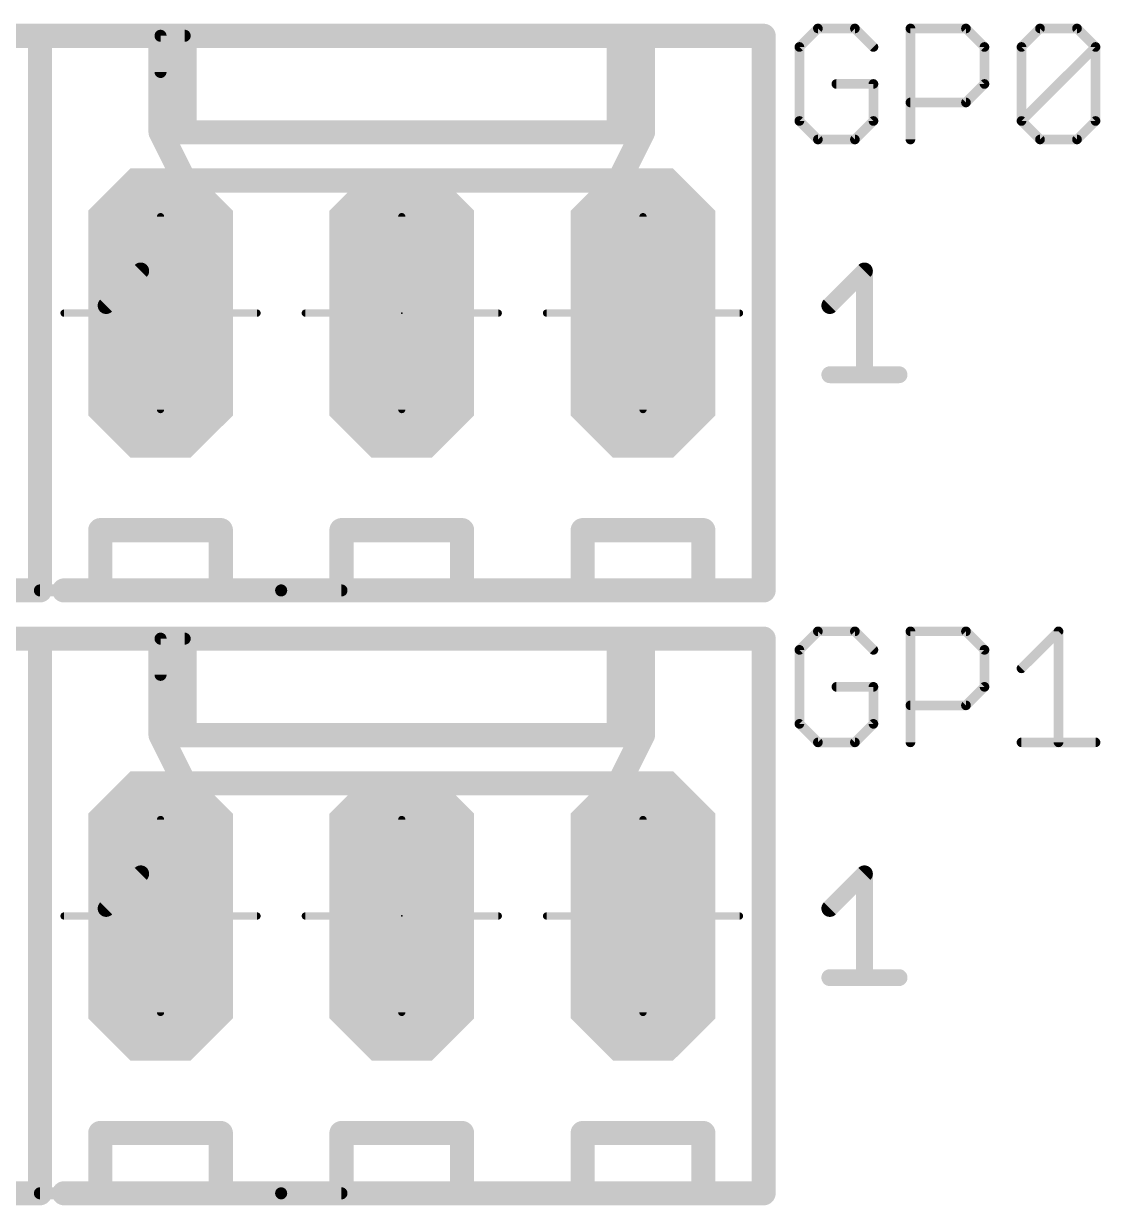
# Model space of a CAD drawing. Extents: x -84 to 54, y -45 to 6.
# Drawn here: x -27.35 to -16.01, y -18.8 to -6.35 of the extents above; entities that cross this region are included whole.
import ezdxf

# ---------------------------------------------------------------- set-up
doc = ezdxf.new("R2010")
doc.units = 0
for name, color, linetype in [('144', 253, 'CONTINUOUS'), ('17', 92, 'CONTINUOUS'), ('21', 253, 'CONTINUOUS'), ('23', 7, 'CONTINUOUS'), ('25', 253, 'CONTINUOUS'), ('51', 253, 'CONTINUOUS')]:
    doc.layers.add(name, color=color, linetype=linetype)

# ---------------------------------------------------------------- blocks, each defined once
blk = doc.blocks.new('RECT')
blk.add_solid([(-0.5, -0.5), (0.5, -0.5), (-0.5, 0.5), (0.5, 0.5)])
blk = doc.blocks.new('LONGP100')
at = {"const_width": 0.5}
blk.add_lwpolyline([(-0.75, -0.1036), (-0.75, 0.1036), (-0.6036, 0.25), (0.6036, 0.25), (0.75, 0.1036), (0.75, -0.1036), (0.6036, -0.25), (-0.6036, -0.25), (-0.75, -0.1036), (-0.75, 0.1036)], dxfattribs=at)

msp = doc.modelspace()

# ---------------------------------------------------------------- linework, layer by layer
at = {"layer": '144', "const_width": 0.0762}
for points in [[(-25.908, -8.382), (-25.908, -10.414)], [(-23.368, -8.382), (-23.368, -10.414)], [(-20.828, -8.382), (-20.828, -10.414)], [(-26.924, -9.398), (-24.892, -9.398)], [(-24.384, -9.398), (-22.352, -9.398)], [(-21.844, -9.398), (-19.812, -9.398)], [(-25.908, -14.732), (-25.908, -16.764)], [(-23.368, -14.732), (-23.368, -16.764)], [(-20.828, -14.732), (-20.828, -16.764)], [(-26.924, -15.748), (-24.892, -15.748)], [(-24.384, -15.748), (-22.352, -15.748)], [(-21.844, -15.748), (-19.812, -15.748)]]:
    msp.add_lwpolyline(points, dxfattribs=at)
at = {"layer": '144', "const_width": 0.0381}
for points in [[(-25.889, -8.382, 1), (-25.9271, -8.382)], [(-23.349, -8.382, 1), (-23.3871, -8.382)], [(-20.8089, -8.382, 1), (-20.847, -8.382)], [(-26.924, -9.3789, 1), (-26.924, -9.417)], [(-24.892, -9.417, 1), (-24.892, -9.3789)], [(-24.384, -9.3789, 1), (-24.384, -9.417)], [(-22.352, -9.417, 1), (-22.352, -9.3789)], [(-21.844, -9.3789, 1), (-21.844, -9.417)], [(-19.812, -9.417, 1), (-19.812, -9.3789)], [(-25.9271, -10.414, 1), (-25.889, -10.414)], [(-23.3871, -10.414, 1), (-23.349, -10.414)], [(-20.847, -10.414, 1), (-20.8089, -10.414)], [(-25.889, -14.732, 1), (-25.9271, -14.732)], [(-23.349, -14.732, 1), (-23.3871, -14.732)], [(-20.8089, -14.732, 1), (-20.847, -14.732)], [(-26.924, -15.729, 1), (-26.924, -15.7671)], [(-24.892, -15.7671, 1), (-24.892, -15.729)], [(-24.384, -15.729, 1), (-24.384, -15.7671)], [(-22.352, -15.7671, 1), (-22.352, -15.729)], [(-21.844, -15.729, 1), (-21.844, -15.7671)], [(-19.812, -15.7671, 1), (-19.812, -15.729)], [(-25.9271, -16.764, 1), (-25.889, -16.764)], [(-23.3871, -16.764, 1), (-23.349, -16.764)], [(-20.847, -16.764, 1), (-20.8089, -16.764)]]:
    msp.add_lwpolyline(points, format="xyb", dxfattribs=at)
at = {"layer": '21'}
for points, const_width in [([(-27.178, -6.477), (-32.258, -6.477)], 0.254), ([(-27.178, -9.398), (-27.178, -6.477)], 0.254), ([(-27.178, -9.398), (-27.178, -6.477)], 0.254), ([(-27.178, -6.477), (-25.908, -6.477)], 0.254), ([(-25.908, -6.477), (-24.638, -6.477)], 0.254), ([(-25.908, -7.493), (-25.908, -6.477)], 0.254), ([(-25.908, -6.858), (-25.908, -6.477)], 0.127), ([(-25.654, -6.477), (-25.908, -6.477)], 0.127), ([(-25.654, -6.477), (-25.654, -7.493)], 0.254), ([(-19.558, -6.477), (-24.638, -6.477)], 0.254), ([(-21.082, -6.477), (-21.082, -7.493)], 0.254), ([(-20.828, -7.493), (-20.828, -6.477)], 0.254), ([(-19.558, -9.398), (-19.558, -6.477)], 0.254), ([(-25.908, -7.493), (-25.654, -7.493)], 0.254), ([(-25.908, -7.493), (-25.654, -8.001)], 0.254), ([(-25.654, -7.493), (-21.082, -7.493)], 0.254), ([(-21.082, -7.493), (-20.828, -7.493)], 0.254), ([(-21.082, -8.001), (-20.828, -7.493)], 0.254), ([(-25.654, -8.001), (-21.082, -8.001)], 0.254), ([(-26.481, -9.3185), (-26.1167, -8.9541)], 0.1778), ([(-26.1167, -8.9541), (-26.1167, -10.0472)], 0.1778), ([(-18.861, -9.3185), (-18.4967, -8.9541)], 0.1778), ([(-18.4967, -8.9541), (-18.4967, -10.0472)], 0.1778), ([(-27.178, -9.398), (-27.178, -12.319)], 0.254), ([(-27.178, -9.398), (-27.178, -12.319)], 0.254), ([(-19.558, -9.398), (-19.558, -12.319)], 0.254), ([(-26.481, -10.0472), (-25.7523, -10.0472)], 0.1778), ([(-18.861, -10.0472), (-18.1323, -10.0472)], 0.1778), ([(-26.543, -12.319), (-26.543, -11.684)], 0.254), ([(-26.543, -11.684), (-25.273, -11.684)], 0.254), ([(-25.273, -11.684), (-25.273, -12.319)], 0.254), ([(-24.003, -12.319), (-24.003, -11.684)], 0.254), ([(-24.003, -11.684), (-22.733, -11.684)], 0.254), ([(-22.733, -11.684), (-22.733, -12.319)], 0.254), ([(-21.463, -12.319), (-21.463, -11.684)], 0.254), ([(-21.463, -11.684), (-20.193, -11.684)], 0.254), ([(-20.193, -11.684), (-20.193, -12.319)], 0.254), ([(-27.813, -12.319), (-27.178, -12.319)], 0.254), ([(-26.924, -12.319), (-26.543, -12.319)], 0.254), ([(-25.273, -12.319), (-26.543, -12.319)], 0.254), ([(-25.273, -12.319), (-24.003, -12.319)], 0.254), ([(-22.733, -12.319), (-24.003, -12.319)], 0.254), ([(-22.733, -12.319), (-21.463, -12.319)], 0.254), ([(-20.193, -12.319), (-21.463, -12.319)], 0.254), ([(-20.193, -12.319), (-19.558, -12.319)], 0.254), ([(-27.178, -12.319), (-24.638, -12.319)], 0.127), ([(-24.003, -12.319), (-24.638, -12.319)], 0.127), ([(-27.178, -12.827), (-32.258, -12.827)], 0.254), ([(-27.178, -15.748), (-27.178, -12.827)], 0.254), ([(-27.178, -15.748), (-27.178, -12.827)], 0.254), ([(-27.178, -12.827), (-25.908, -12.827)], 0.254), ([(-25.908, -12.827), (-24.638, -12.827)], 0.254), ([(-25.908, -13.843), (-25.908, -12.827)], 0.254), ([(-25.908, -13.208), (-25.908, -12.827)], 0.127), ([(-25.654, -12.827), (-25.908, -12.827)], 0.127), ([(-25.654, -12.827), (-25.654, -13.843)], 0.254), ([(-19.558, -12.827), (-24.638, -12.827)], 0.254), ([(-21.082, -12.827), (-21.082, -13.843)], 0.254), ([(-20.828, -13.843), (-20.828, -12.827)], 0.254), ([(-19.558, -15.748), (-19.558, -12.827)], 0.254), ([(-25.908, -13.843), (-25.654, -13.843)], 0.254), ([(-25.908, -13.843), (-25.654, -14.351)], 0.254), ([(-25.654, -13.843), (-21.082, -13.843)], 0.254), ([(-21.082, -13.843), (-20.828, -13.843)], 0.254), ([(-21.082, -14.351), (-20.828, -13.843)], 0.254), ([(-25.654, -14.351), (-21.082, -14.351)], 0.254), ([(-26.481, -15.6685), (-26.1167, -15.3041)], 0.1778), ([(-26.1167, -15.3041), (-26.1167, -16.3972)], 0.1778), ([(-18.861, -15.6685), (-18.4967, -15.3041)], 0.1778), ([(-18.4967, -15.3041), (-18.4967, -16.3972)], 0.1778), ([(-27.178, -15.748), (-27.178, -18.669)], 0.254), ([(-27.178, -15.748), (-27.178, -18.669)], 0.254), ([(-19.558, -15.748), (-19.558, -18.669)], 0.254), ([(-26.481, -16.3972), (-25.7523, -16.3972)], 0.1778), ([(-18.861, -16.3972), (-18.1323, -16.3972)], 0.1778), ([(-26.543, -18.669), (-26.543, -18.034)], 0.254), ([(-26.543, -18.034), (-25.273, -18.034)], 0.254), ([(-25.273, -18.034), (-25.273, -18.669)], 0.254), ([(-24.003, -18.669), (-24.003, -18.034)], 0.254), ([(-24.003, -18.034), (-22.733, -18.034)], 0.254), ([(-22.733, -18.034), (-22.733, -18.669)], 0.254), ([(-21.463, -18.669), (-21.463, -18.034)], 0.254), ([(-21.463, -18.034), (-20.193, -18.034)], 0.254), ([(-20.193, -18.034), (-20.193, -18.669)], 0.254), ([(-27.813, -18.669), (-27.178, -18.669)], 0.254), ([(-26.924, -18.669), (-26.543, -18.669)], 0.254), ([(-25.273, -18.669), (-26.543, -18.669)], 0.254), ([(-25.273, -18.669), (-24.003, -18.669)], 0.254), ([(-22.733, -18.669), (-24.003, -18.669)], 0.254), ([(-22.733, -18.669), (-21.463, -18.669)], 0.254), ([(-20.193, -18.669), (-21.463, -18.669)], 0.254), ([(-20.193, -18.669), (-19.558, -18.669)], 0.254), ([(-27.178, -18.669), (-24.638, -18.669)], 0.127), ([(-24.003, -18.669), (-24.638, -18.669)], 0.127)]:
    msp.add_lwpolyline(points, dxfattribs=dict(at, const_width=const_width))
for points, const_width in [([(-27.1145, -6.477, 1), (-27.2415, -6.477)], 0.127), ([(-27.1145, -6.477, 1), (-27.2415, -6.477)], 0.127), ([(-27.178, -6.4135, 1), (-27.178, -6.5405)], 0.127), ([(-27.178, -6.5405, 1), (-27.178, -6.4135)], 0.127), ([(-25.908, -6.4135, 1), (-25.908, -6.5405)], 0.127), ([(-25.8445, -6.477, 1), (-25.9715, -6.477)], 0.127), ([(-25.8763, -6.477, 1), (-25.9398, -6.477)], 0.0635), ([(-25.908, -6.5405, 1), (-25.908, -6.4135)], 0.127), ([(-25.908, -6.4453, 1), (-25.908, -6.5088)], 0.0635), ([(-25.5905, -6.477, 1), (-25.7175, -6.477)], 0.127), ([(-25.654, -6.5088, 1), (-25.654, -6.4453)], 0.0635), ([(-24.638, -6.4135, 1), (-24.638, -6.5405)], 0.127), ([(-24.638, -6.5405, 1), (-24.638, -6.4135)], 0.127), ([(-21.0185, -6.477, 1), (-21.1455, -6.477)], 0.127), ([(-20.7645, -6.477, 1), (-20.8915, -6.477)], 0.127), ([(-19.4945, -6.477, 1), (-19.6215, -6.477)], 0.127), ([(-19.558, -6.5405, 1), (-19.558, -6.4135)], 0.127), ([(-25.9398, -6.858, 1), (-25.8763, -6.858)], 0.0635), ([(-25.908, -7.4295, 1), (-25.908, -7.5565)], 0.127), ([(-25.8512, -7.4646, 1), (-25.9648, -7.5214)], 0.127), ([(-25.9715, -7.493, 1), (-25.8445, -7.493)], 0.127), ([(-25.654, -7.4295, 1), (-25.654, -7.5565)], 0.127), ([(-25.7175, -7.493, 1), (-25.5905, -7.493)], 0.127), ([(-25.654, -7.5565, 1), (-25.654, -7.4295)], 0.127), ([(-21.082, -7.4295, 1), (-21.082, -7.5565)], 0.127), ([(-21.1455, -7.493, 1), (-21.0185, -7.493)], 0.127), ([(-21.082, -7.5565, 1), (-21.082, -7.4295)], 0.127), ([(-20.8915, -7.493, 1), (-20.7645, -7.493)], 0.127), ([(-20.7712, -7.5214, 1), (-20.8848, -7.4646)], 0.127), ([(-20.828, -7.5565, 1), (-20.828, -7.4295)], 0.127), ([(-25.654, -7.9375, 1), (-25.654, -8.0645)], 0.127), ([(-25.7108, -8.0294, 1), (-25.5972, -7.9726)], 0.127), ([(-21.1388, -7.9726, 1), (-21.0252, -8.0294)], 0.127), ([(-21.082, -8.0645, 1), (-21.082, -7.9375)], 0.127), ([(-26.0723, -8.9541, 1), (-26.1612, -8.9541)], 0.0889), ([(-26.0853, -8.9855, 1), (-26.1481, -8.9227)], 0.0889), ([(-18.4522, -8.9541, 1), (-18.5412, -8.9541)], 0.0889), ([(-18.4653, -8.9855, 1), (-18.5281, -8.9227)], 0.0889), ([(-27.1145, -9.398, 1), (-27.2415, -9.398)], 0.127), ([(-27.1145, -9.398, 1), (-27.2415, -9.398)], 0.127), ([(-27.2415, -9.398, 1), (-27.1145, -9.398)], 0.127), ([(-27.2415, -9.398, 1), (-27.1145, -9.398)], 0.127), ([(-26.5124, -9.2871, 1), (-26.4496, -9.3499)], 0.0889), ([(-19.4945, -9.398, 1), (-19.6215, -9.398)], 0.127), ([(-19.6215, -9.398, 1), (-19.4945, -9.398)], 0.127), ([(-18.8924, -9.2871, 1), (-18.8296, -9.3499)], 0.0889), ([(-26.481, -10.0028, 1), (-26.481, -10.0916)], 0.0889), ([(-26.1612, -10.0472, 1), (-26.0723, -10.0472)], 0.0889), ([(-25.7523, -10.0916, 1), (-25.7523, -10.0028)], 0.0889), ([(-18.861, -10.0028, 1), (-18.861, -10.0916)], 0.0889), ([(-18.5412, -10.0472, 1), (-18.4522, -10.0472)], 0.0889), ([(-18.1323, -10.0916, 1), (-18.1323, -10.0028)], 0.0889), ([(-26.4795, -11.684, 1), (-26.6065, -11.684)], 0.127), ([(-26.543, -11.6205, 1), (-26.543, -11.7475)], 0.127), ([(-25.2095, -11.684, 1), (-25.3365, -11.684)], 0.127), ([(-25.273, -11.7475, 1), (-25.273, -11.6205)], 0.127), ([(-23.9395, -11.684, 1), (-24.0665, -11.684)], 0.127), ([(-24.003, -11.6205, 1), (-24.003, -11.7475)], 0.127), ([(-22.6695, -11.684, 1), (-22.7965, -11.684)], 0.127), ([(-22.733, -11.7475, 1), (-22.733, -11.6205)], 0.127), ([(-21.3995, -11.684, 1), (-21.5265, -11.684)], 0.127), ([(-21.463, -11.6205, 1), (-21.463, -11.7475)], 0.127), ([(-20.1295, -11.684, 1), (-20.2565, -11.684)], 0.127), ([(-20.193, -11.7475, 1), (-20.193, -11.6205)], 0.127), ([(-27.178, -12.3825, 1), (-27.178, -12.2555)], 0.127), ([(-26.924, -12.2555, 1), (-26.924, -12.3825)], 0.127), ([(-26.543, -12.2555, 1), (-26.543, -12.3825)], 0.127), ([(-26.543, -12.3825, 1), (-26.543, -12.2555)], 0.127), ([(-25.273, -12.2555, 1), (-25.273, -12.3825)], 0.127), ([(-25.273, -12.3825, 1), (-25.273, -12.2555)], 0.127), ([(-24.003, -12.2555, 1), (-24.003, -12.3825)], 0.127), ([(-24.003, -12.3825, 1), (-24.003, -12.2555)], 0.127), ([(-22.733, -12.2555, 1), (-22.733, -12.3825)], 0.127), ([(-22.733, -12.3825, 1), (-22.733, -12.2555)], 0.127), ([(-21.463, -12.2555, 1), (-21.463, -12.3825)], 0.127), ([(-21.463, -12.3825, 1), (-21.463, -12.2555)], 0.127), ([(-20.193, -12.2555, 1), (-20.193, -12.3825)], 0.127), ([(-20.193, -12.3825, 1), (-20.193, -12.2555)], 0.127), ([(-19.558, -12.3825, 1), (-19.558, -12.2555)], 0.127), ([(-27.2415, -12.319, 1), (-27.1145, -12.319)], 0.127), ([(-27.2415, -12.319, 1), (-27.1145, -12.319)], 0.127), ([(-27.178, -12.2873, 1), (-27.178, -12.3508)], 0.0635), ([(-26.6065, -12.319, 1), (-26.4795, -12.319)], 0.127), ([(-25.3365, -12.319, 1), (-25.2095, -12.319)], 0.127), ([(-24.638, -12.2873, 1), (-24.638, -12.3508)], 0.0635), ([(-24.638, -12.3508, 1), (-24.638, -12.2873)], 0.0635), ([(-24.0665, -12.319, 1), (-23.9395, -12.319)], 0.127), ([(-24.003, -12.3508, 1), (-24.003, -12.2873)], 0.0635), ([(-22.7965, -12.319, 1), (-22.6695, -12.319)], 0.127), ([(-21.5265, -12.319, 1), (-21.3995, -12.319)], 0.127), ([(-20.2565, -12.319, 1), (-20.1295, -12.319)], 0.127), ([(-19.6215, -12.319, 1), (-19.4945, -12.319)], 0.127), ([(-27.1145, -12.827, 1), (-27.2415, -12.827)], 0.127), ([(-27.1145, -12.827, 1), (-27.2415, -12.827)], 0.127), ([(-27.178, -12.7635, 1), (-27.178, -12.8905)], 0.127), ([(-27.178, -12.8905, 1), (-27.178, -12.7635)], 0.127), ([(-25.908, -12.7635, 1), (-25.908, -12.8905)], 0.127), ([(-25.8445, -12.827, 1), (-25.9715, -12.827)], 0.127), ([(-25.908, -12.7952, 1), (-25.908, -12.8588)], 0.0635), ([(-25.8763, -12.827, 1), (-25.9398, -12.827)], 0.0635), ([(-25.908, -12.8905, 1), (-25.908, -12.7635)], 0.127), ([(-25.5905, -12.827, 1), (-25.7175, -12.827)], 0.127), ([(-25.654, -12.8588, 1), (-25.654, -12.7952)], 0.0635), ([(-24.638, -12.7635, 1), (-24.638, -12.8905)], 0.127), ([(-24.638, -12.8905, 1), (-24.638, -12.7635)], 0.127), ([(-21.0185, -12.827, 1), (-21.1455, -12.827)], 0.127), ([(-20.7645, -12.827, 1), (-20.8915, -12.827)], 0.127), ([(-19.4945, -12.827, 1), (-19.6215, -12.827)], 0.127), ([(-19.558, -12.8905, 1), (-19.558, -12.7635)], 0.127), ([(-25.9398, -13.208, 1), (-25.8763, -13.208)], 0.0635), ([(-25.908, -13.7795, 1), (-25.908, -13.9065)], 0.127), ([(-25.8512, -13.8146, 1), (-25.9648, -13.8714)], 0.127), ([(-25.9715, -13.843, 1), (-25.8445, -13.843)], 0.127), ([(-25.654, -13.7795, 1), (-25.654, -13.9065)], 0.127), ([(-25.7175, -13.843, 1), (-25.5905, -13.843)], 0.127), ([(-25.654, -13.9065, 1), (-25.654, -13.7795)], 0.127), ([(-21.082, -13.7795, 1), (-21.082, -13.9065)], 0.127), ([(-21.1455, -13.843, 1), (-21.0185, -13.843)], 0.127), ([(-21.082, -13.9065, 1), (-21.082, -13.7795)], 0.127), ([(-20.8915, -13.843, 1), (-20.7645, -13.843)], 0.127), ([(-20.7712, -13.8714, 1), (-20.8848, -13.8146)], 0.127), ([(-20.828, -13.9065, 1), (-20.828, -13.7795)], 0.127), ([(-25.654, -14.2875, 1), (-25.654, -14.4145)], 0.127), ([(-25.7108, -14.3794, 1), (-25.5972, -14.3226)], 0.127), ([(-21.1388, -14.3226, 1), (-21.0252, -14.3794)], 0.127), ([(-21.082, -14.4145, 1), (-21.082, -14.2875)], 0.127), ([(-26.0723, -15.3041, 1), (-26.1612, -15.3041)], 0.0889), ([(-26.0853, -15.3355, 1), (-26.1481, -15.2727)], 0.0889), ([(-18.4522, -15.3041, 1), (-18.5412, -15.3041)], 0.0889), ([(-18.4653, -15.3355, 1), (-18.5281, -15.2727)], 0.0889), ([(-27.1145, -15.748, 1), (-27.2415, -15.748)], 0.127), ([(-27.1145, -15.748, 1), (-27.2415, -15.748)], 0.127), ([(-26.5124, -15.6371, 1), (-26.4496, -15.6999)], 0.0889), ([(-19.4945, -15.748, 1), (-19.6215, -15.748)], 0.127), ([(-18.8924, -15.6371, 1), (-18.8296, -15.6999)], 0.0889), ([(-27.2415, -15.748, 1), (-27.1145, -15.748)], 0.127), ([(-27.2415, -15.748, 1), (-27.1145, -15.748)], 0.127), ([(-19.6215, -15.748, 1), (-19.4945, -15.748)], 0.127), ([(-26.481, -16.3528, 1), (-26.481, -16.4417)], 0.0889), ([(-26.1612, -16.3972, 1), (-26.0723, -16.3972)], 0.0889), ([(-25.7523, -16.4417, 1), (-25.7523, -16.3528)], 0.0889), ([(-18.861, -16.3528, 1), (-18.861, -16.4417)], 0.0889), ([(-18.5412, -16.3972, 1), (-18.4522, -16.3972)], 0.0889), ([(-18.1323, -16.4417, 1), (-18.1323, -16.3528)], 0.0889), ([(-26.4795, -18.034, 1), (-26.6065, -18.034)], 0.127), ([(-26.543, -17.9705, 1), (-26.543, -18.0975)], 0.127), ([(-25.2095, -18.034, 1), (-25.3365, -18.034)], 0.127), ([(-25.273, -18.0975, 1), (-25.273, -17.9705)], 0.127), ([(-23.9395, -18.034, 1), (-24.0665, -18.034)], 0.127), ([(-24.003, -17.9705, 1), (-24.003, -18.0975)], 0.127), ([(-22.6695, -18.034, 1), (-22.7965, -18.034)], 0.127), ([(-22.733, -18.0975, 1), (-22.733, -17.9705)], 0.127), ([(-21.3995, -18.034, 1), (-21.5265, -18.034)], 0.127), ([(-21.463, -17.9705, 1), (-21.463, -18.0975)], 0.127), ([(-20.1295, -18.034, 1), (-20.2565, -18.034)], 0.127), ([(-20.193, -18.0975, 1), (-20.193, -17.9705)], 0.127), ([(-27.178, -18.7325, 1), (-27.178, -18.6055)], 0.127), ([(-26.924, -18.6055, 1), (-26.924, -18.7325)], 0.127), ([(-26.543, -18.6055, 1), (-26.543, -18.7325)], 0.127), ([(-26.543, -18.7325, 1), (-26.543, -18.6055)], 0.127), ([(-25.273, -18.6055, 1), (-25.273, -18.7325)], 0.127), ([(-25.273, -18.7325, 1), (-25.273, -18.6055)], 0.127), ([(-24.003, -18.6055, 1), (-24.003, -18.7325)], 0.127), ([(-24.003, -18.7325, 1), (-24.003, -18.6055)], 0.127), ([(-22.733, -18.6055, 1), (-22.733, -18.7325)], 0.127), ([(-22.733, -18.7325, 1), (-22.733, -18.6055)], 0.127), ([(-21.463, -18.6055, 1), (-21.463, -18.7325)], 0.127), ([(-21.463, -18.7325, 1), (-21.463, -18.6055)], 0.127), ([(-20.193, -18.6055, 1), (-20.193, -18.7325)], 0.127), ([(-20.193, -18.7325, 1), (-20.193, -18.6055)], 0.127), ([(-19.558, -18.7325, 1), (-19.558, -18.6055)], 0.127), ([(-27.2415, -18.669, 1), (-27.1145, -18.669)], 0.127), ([(-27.2415, -18.669, 1), (-27.1145, -18.669)], 0.127), ([(-27.178, -18.6373, 1), (-27.178, -18.7007)], 0.0635), ([(-26.6065, -18.669, 1), (-26.4795, -18.669)], 0.127), ([(-25.3365, -18.669, 1), (-25.2095, -18.669)], 0.127), ([(-24.638, -18.6373, 1), (-24.638, -18.7007)], 0.0635), ([(-24.638, -18.7007, 1), (-24.638, -18.6373)], 0.0635), ([(-24.0665, -18.669, 1), (-23.9395, -18.669)], 0.127), ([(-24.003, -18.7007, 1), (-24.003, -18.6373)], 0.0635), ([(-22.7965, -18.669, 1), (-22.6695, -18.669)], 0.127), ([(-21.5265, -18.669, 1), (-21.3995, -18.669)], 0.127), ([(-20.2565, -18.669, 1), (-20.1295, -18.669)], 0.127), ([(-19.6215, -18.669, 1), (-19.4945, -18.669)], 0.127)]:
    msp.add_lwpolyline(points, format="xyb", dxfattribs=dict(at, const_width=const_width))
at = {"layer": '23'}
for p in [(-23.368, -9.398), (-23.368, -15.748)]:
    msp.add_point(p, dxfattribs=at)
at = {"layer": '25', "const_width": 0.1016}
for points in [[(-18.9866, -6.3999), (-19.1814, -6.5948)], [(-18.5968, -6.3999), (-18.9866, -6.3999)], [(-18.4019, -6.5948), (-18.5968, -6.3999)], [(-18.0121, -7.5692), (-18.0121, -6.3999)], [(-18.0121, -6.3999), (-17.4275, -6.3999)], [(-17.4275, -6.3999), (-17.2326, -6.5948)], [(-16.8428, -6.5948), (-16.648, -6.3999)], [(-16.648, -6.3999), (-16.2582, -6.3999)], [(-16.2582, -6.3999), (-16.0633, -6.5948)], [(-19.1814, -6.5948), (-19.1814, -7.3744)], [(-17.2326, -6.5948), (-17.2326, -6.9846)], [(-16.8428, -7.3744), (-16.8428, -6.5948)], [(-16.8428, -7.3744), (-16.0633, -6.5948)], [(-16.0633, -6.5948), (-16.0633, -7.3744)], [(-18.4019, -6.9846), (-18.7917, -6.9846)], [(-18.4019, -7.3744), (-18.4019, -6.9846)], [(-17.2326, -6.9846), (-17.4275, -7.1795)], [(-17.4275, -7.1795), (-18.0121, -7.1795)], [(-19.1814, -7.3744), (-18.9866, -7.5692)], [(-18.5968, -7.5692), (-18.4019, -7.3744)], [(-16.648, -7.5692), (-16.8428, -7.3744)], [(-16.0633, -7.3744), (-16.2582, -7.5692)], [(-18.9866, -7.5692), (-18.5968, -7.5692)], [(-16.2582, -7.5692), (-16.648, -7.5692)], [(-18.9866, -12.7499), (-19.1814, -12.9448)], [(-18.5968, -12.7499), (-18.9866, -12.7499)], [(-18.4019, -12.9448), (-18.5968, -12.7499)], [(-18.0121, -13.9192), (-18.0121, -12.7499)], [(-18.0121, -12.7499), (-17.4275, -12.7499)], [(-17.4275, -12.7499), (-17.2326, -12.9448)], [(-16.8428, -13.1397), (-16.4531, -12.7499)], [(-16.4531, -12.7499), (-16.4531, -13.9192)], [(-19.1814, -12.9448), (-19.1814, -13.7244)], [(-17.2326, -12.9448), (-17.2326, -13.3346)], [(-18.4019, -13.3346), (-18.7917, -13.3346)], [(-18.4019, -13.7244), (-18.4019, -13.3346)], [(-17.2326, -13.3346), (-17.4275, -13.5295)], [(-17.4275, -13.5295), (-18.0121, -13.5295)], [(-19.1814, -13.7244), (-18.9866, -13.9192)], [(-18.5968, -13.9192), (-18.4019, -13.7244)], [(-18.9866, -13.9192), (-18.5968, -13.9192)], [(-16.8428, -13.9192), (-16.0633, -13.9192)]]:
    msp.add_lwpolyline(points, dxfattribs=at)
at = {"layer": '25', "const_width": 0.0508}
for points in [[(-18.9866, -6.3745, 1), (-18.9866, -6.4253)], [(-18.9686, -6.4179, 1), (-19.0046, -6.3819)], [(-18.5788, -6.3819, 1), (-18.6148, -6.4179)], [(-18.5968, -6.4253, 1), (-18.5968, -6.3745)], [(-17.9867, -6.3999, 1), (-18.0375, -6.3999)], [(-18.0121, -6.3745, 1), (-18.0121, -6.4253)], [(-17.4095, -6.3819, 1), (-17.4455, -6.4179)], [(-17.4275, -6.4253, 1), (-17.4275, -6.3745)], [(-16.648, -6.3745, 1), (-16.648, -6.4253)], [(-16.63, -6.4179, 1), (-16.666, -6.3819)], [(-16.2402, -6.3819, 1), (-16.2762, -6.4179)], [(-16.2582, -6.4253, 1), (-16.2582, -6.3745)], [(-19.1994, -6.5768, 1), (-19.1634, -6.6128)], [(-19.156, -6.5948, 1), (-19.2068, -6.5948)], [(-18.4199, -6.6128, 1), (-18.3839, -6.5768)], [(-17.2072, -6.5948, 1), (-17.258, -6.5948)], [(-17.2506, -6.6128, 1), (-17.2146, -6.5768)], [(-16.8608, -6.5768, 1), (-16.8248, -6.6128)], [(-16.8174, -6.5948, 1), (-16.8682, -6.5948)], [(-16.0379, -6.5948, 1), (-16.0887, -6.5948)], [(-16.0453, -6.6128, 1), (-16.0813, -6.5768)], [(-16.0813, -6.6128, 1), (-16.0453, -6.5768)], [(-18.7917, -6.9592, 1), (-18.7917, -7.01)], [(-18.3765, -6.9846, 1), (-18.4273, -6.9846)], [(-18.4019, -7.01, 1), (-18.4019, -6.9592)], [(-17.258, -6.9846, 1), (-17.2072, -6.9846)], [(-17.2146, -7.0026, 1), (-17.2506, -6.9666)], [(-18.0121, -7.1541, 1), (-18.0121, -7.2049)], [(-17.4455, -7.1615, 1), (-17.4095, -7.1975)], [(-17.4275, -7.2049, 1), (-17.4275, -7.1541)], [(-19.1634, -7.3564, 1), (-19.1994, -7.3924)], [(-18.3839, -7.3924, 1), (-18.4199, -7.3564)], [(-16.8248, -7.3564, 1), (-16.8608, -7.3924)], [(-16.8608, -7.3564, 1), (-16.8248, -7.3924)], [(-16.0453, -7.3924, 1), (-16.0813, -7.3564)], [(-19.2068, -7.3744, 1), (-19.156, -7.3744)], [(-18.4273, -7.3744, 1), (-18.3765, -7.3744)], [(-16.8682, -7.3744, 1), (-16.8174, -7.3744)], [(-16.0887, -7.3744, 1), (-16.0379, -7.3744)], [(-18.9866, -7.5438, 1), (-18.9866, -7.5946)], [(-19.0046, -7.5872, 1), (-18.9686, -7.5512)], [(-18.6148, -7.5512, 1), (-18.5788, -7.5872)], [(-18.5968, -7.5946, 1), (-18.5968, -7.5438)], [(-18.0375, -7.5692, 1), (-17.9867, -7.5692)], [(-16.648, -7.5438, 1), (-16.648, -7.5946)], [(-16.666, -7.5872, 1), (-16.63, -7.5512)], [(-16.2762, -7.5512, 1), (-16.2402, -7.5872)], [(-16.2582, -7.5946, 1), (-16.2582, -7.5438)], [(-18.9866, -12.7245, 1), (-18.9866, -12.7753)], [(-18.9686, -12.7679, 1), (-19.0046, -12.7319)], [(-18.5788, -12.7319, 1), (-18.6148, -12.7679)], [(-18.5968, -12.7753, 1), (-18.5968, -12.7245)], [(-17.9867, -12.7499, 1), (-18.0375, -12.7499)], [(-18.0121, -12.7245, 1), (-18.0121, -12.7753)], [(-17.4095, -12.7319, 1), (-17.4455, -12.7679)], [(-17.4275, -12.7753, 1), (-17.4275, -12.7245)], [(-16.4277, -12.7499, 1), (-16.4785, -12.7499)], [(-16.4351, -12.7679, 1), (-16.4711, -12.7319)], [(-19.1994, -12.9268, 1), (-19.1634, -12.9628)], [(-19.156, -12.9448, 1), (-19.2068, -12.9448)], [(-18.4199, -12.9628, 1), (-18.3839, -12.9268)], [(-17.2072, -12.9448, 1), (-17.258, -12.9448)], [(-17.2506, -12.9628, 1), (-17.2146, -12.9268)], [(-16.8608, -13.1217, 1), (-16.8248, -13.1577)], [(-18.7917, -13.3092, 1), (-18.7917, -13.36)], [(-18.3765, -13.3346, 1), (-18.4273, -13.3346)], [(-18.4019, -13.36, 1), (-18.4019, -13.3092)], [(-17.258, -13.3346, 1), (-17.2072, -13.3346)], [(-17.2146, -13.3526, 1), (-17.2506, -13.3166)], [(-18.0121, -13.5041, 1), (-18.0121, -13.5549)], [(-17.4455, -13.5115, 1), (-17.4095, -13.5475)], [(-17.4275, -13.5549, 1), (-17.4275, -13.5041)], [(-19.1634, -13.7064, 1), (-19.1994, -13.7424)], [(-18.3839, -13.7424, 1), (-18.4199, -13.7064)], [(-19.2068, -13.7244, 1), (-19.156, -13.7244)], [(-18.4273, -13.7244, 1), (-18.3765, -13.7244)], [(-18.9866, -13.8938, 1), (-18.9866, -13.9446)], [(-19.0046, -13.9372, 1), (-18.9686, -13.9012)], [(-18.6148, -13.9012, 1), (-18.5788, -13.9372)], [(-18.5968, -13.9446, 1), (-18.5968, -13.8938)], [(-18.0375, -13.9192, 1), (-17.9867, -13.9192)], [(-16.8428, -13.8938, 1), (-16.8428, -13.9446)], [(-16.4785, -13.9192, 1), (-16.4277, -13.9192)], [(-16.0633, -13.9446, 1), (-16.0633, -13.8938)]]:
    msp.add_lwpolyline(points, format="xyb", dxfattribs=at)

# ---------------------------------------------------------------- block references
at = {"layer": '17', "xscale": 1.524, "yscale": 1.524, "rotation": 90}
for p in [(-25.908, -9.398), (-25.908, -9.398), (-23.368, -9.398), (-23.368, -9.398), (-20.828, -9.398), (-20.828, -9.398), (-25.908, -15.748), (-25.908, -15.748), (-23.368, -15.748), (-23.368, -15.748), (-20.828, -15.748), (-20.828, -15.748)]:
    msp.add_blockref('LONGP100', p, dxfattribs=at)
at = {"layer": '51', "xscale": 0.508, "yscale": 0.508}
for p in [(-25.908, -9.398), (-23.368, -9.398), (-20.828, -9.398), (-25.908, -15.748), (-23.368, -15.748), (-20.828, -15.748)]:
    msp.add_blockref('RECT', p, dxfattribs=at)

doc.saveas('drawing.dxf')
